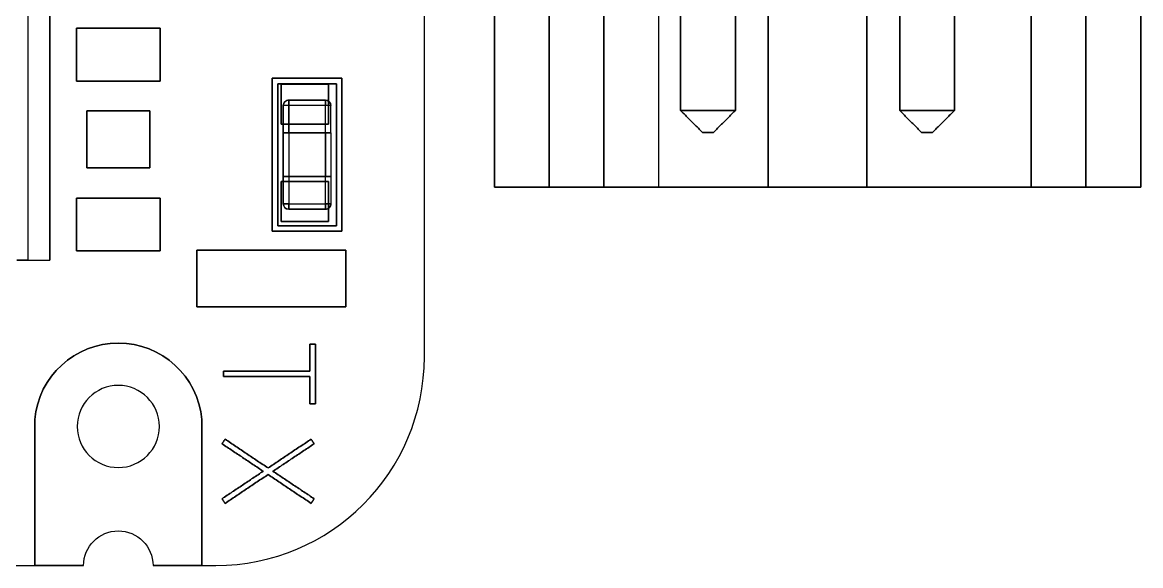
# Model space of a CAD drawing. Header units: millimetres. Extents: x -272 to 522, y -39 to 39.
# Drawn here: x 50.2 to 60.41, y 13.93 to 18.89 of the extents above; entities that cross this region are included whole.
import ezdxf

# ---------------------------------------------------------------- set-up
doc = ezdxf.new("R2010")
doc.units = ezdxf.units.MM
for name, color, linetype, true_color in [('_BLOCK$JST_PH_S2B-PH-K_1x02_P2.00mm_Horizontal', 7, 'Continuous', 0x000000), ('_BLOCK$XIAO-nRF52840', 7, 'Continuous', 0x000000), ('PCB_item$connector', 7, 'Continuous', 0x000000), ('PCB_item$miconboard', 7, 'Continuous', 0x000000)]:
    doc.layers.add(name, color=color, linetype=linetype, true_color=true_color)
doc.layers.get('PCB_item$connector').off()
doc.layers.get('PCB_item$miconboard').off()

# ---------------------------------------------------------------- blocks, each defined once
blk = doc.blocks.new('JST_S2B_PH_K')
at = {"layer": '_BLOCK$JST_PH_S2B-PH-K_1x02_P2.00mm_Horizontal', "extrusion": (-1, 0, 0)}
for centre, radius, end in [((0.3, 2.8, 0.25), 0.55, 180), ((0.3, 2.8, -0.25), 0.55, 180), ((0.3, 2.8, -1.75), 0.55, 180), ((0.3, 2.8, -2.25), 0.55, 180), ((4.65, 2.9, -3.45), 0.4, 270), ((4.65, 2.9, -3.95), 0.4, 270)]:
    blk.add_arc(centre, radius, 90, end, dxfattribs=at)
at = {"layer": '_BLOCK$JST_PH_S2B-PH-K_1x02_P2.00mm_Horizontal', "extrusion": (1, 0, 0)}
for centre, radius, start in [((-0.3, 2.8, -0.25), 0.05, 360), ((-0.3, 2.8, 0.25), 0.05, 360), ((-0.3, 2.8, 1.75), 0.05, 360), ((-0.3, 2.8, 2.25), 0.05, 360), ((-4.65, 2.9, -1.95), 0.4, 270), ((-4.65, 2.9, -1.45), 0.4, 270)]:
    blk.add_arc(centre, radius, start, 90, dxfattribs=at)
at = {"layer": '_BLOCK$JST_PH_S2B-PH-K_1x02_P2.00mm_Horizontal'}
for points in [[(-1.95, 1.35, 3.2), (-1.95, 1.35)], [(-1.95, 1.35), (-1.95, -6.25)], [(-0.95, 1.35), (-1.95, 1.35)], [(-1.95, -0.25, 4.1), (-1.95, 1.35, 3.2)], [(-1.95, 1.35, 3.2), (-0.95, 1.35, 3.2)], [(-0.95, -6.25), (-0.95, 1.35)], [(-0.95, 1.35, 3.2), (-0.95, 1.35)], [(-0.95, -0.25, 4.1), (-0.95, 1.35, 3.2)], [(3.95, 1.35), (2.95, 1.35)], [(2.95, 1.35), (2.95, -6.25)], [(3.95, 1.35, 3.2), (2.95, 1.35, 3.2)], [(2.95, 1.35, 3.2), (2.95, 1.35)], [(2.95, -0.25, 4.1), (2.95, 1.35, 3.2)], [(3.95, -6.25), (3.95, 1.35)], [(3.95, 1.35), (3.95, 1.35, 3.2)], [(3.95, 1.35, 3.2), (3.95, -0.25, 4.1)], [(-0.25, 0.25, 2.8), (-0.25, 0.25, -0.9)], [(0.25, 0.25, -0.9), (-0.25, 0.25, -0.9)], [(-0.25, 0.25, -0.9), (-0.25, -0.05, -1.5)], [(0.25, 0.25, 2.8), (-0.25, 0.25, 2.8)], [(-0.25, 0.218, -3.2), (-0.248, 0.219, -3.202)], [(-0.25, 0.218, -3.2), (-0.25, -0.282, -3.2)], [(-0.25, -0.05, -1.5), (-0.25, 0.218, -3.2)], [(-0.248, 0.219, -3.202), (0.248, 0.219, -3.202)], [(-0.05, 0.05, -3.4), (-0.248, 0.219, -3.202)], [(0.05, 0.05, -3.4), (0.248, 0.219, -3.202)], [(0.248, 0.219, -3.202), (0.25, 0.218, -3.2)], [(0.25, 0.25, 2.8), (0.25, 0.25, -0.9)], [(0.25, 0.25, -0.9), (0.25, -0.05, -1.5)], [(0.25, 0.218, -3.2), (0.25, -0.282, -3.2)], [(0.25, -0.05, -1.5), (0.25, 0.218, -3.2)], [(1.75, 0.25, 2.8), (1.75, 0.25, -0.9)], [(2.25, 0.25, -0.9), (1.75, 0.25, -0.9)], [(1.75, 0.25, -0.9), (1.75, -0.05, -1.5)], [(2.25, 0.25, 2.8), (1.75, 0.25, 2.8)], [(1.75, 0.218, -3.2), (1.752, 0.219, -3.202)], [(1.75, 0.218, -3.2), (1.75, -0.282, -3.2)], [(1.75, -0.05, -1.5), (1.75, 0.218, -3.2)], [(1.752, 0.219, -3.202), (2.248, 0.219, -3.202)], [(1.95, 0.05, -3.4), (1.752, 0.219, -3.202)], [(2.05, 0.05, -3.4), (2.248, 0.219, -3.202)], [(2.248, 0.219, -3.202), (2.25, 0.218, -3.2)], [(2.25, 0.25, 2.8), (2.25, 0.25, -0.9)], [(2.25, 0.25, -0.9), (2.25, -0.05, -1.5)], [(2.25, 0.218, -3.2), (2.25, -0.282, -3.2)], [(2.25, -0.05, -1.5), (2.25, 0.218, -3.2)], [(-0.05, -0.05, -3.4), (-0.05, 0.05, -3.4)], [(0.05, 0.05, -3.4), (-0.05, 0.05, -3.4)], [(0.05, -0.05, -3.4), (0.05, 0.05, -3.4)], [(1.95, -0.05, -3.4), (1.95, 0.05, -3.4)], [(2.05, 0.05, -3.4), (1.95, 0.05, -3.4)], [(2.05, -0.05, -3.4), (2.05, 0.05, -3.4)], [(0.25, -0.05, -1.5), (-0.25, -0.05, -1.5)], [(-0.248, -0.281, -3.202), (-0.05, -0.05, -3.4)], [(-0.05, -0.05, -3.4), (0.05, -0.05, -3.4)], [(0.248, -0.281, -3.202), (0.05, -0.05, -3.4)], [(2.25, -0.05, -1.5), (1.75, -0.05, -1.5)], [(1.752, -0.281, -3.202), (1.95, -0.05, -3.4)], [(1.95, -0.05, -3.4), (2.05, -0.05, -3.4)], [(2.248, -0.281, -3.202), (2.05, -0.05, -3.4)], [(-1.95, -0.25, 4.8), (-1.95, -0.25, 4.1)], [(-1.95, -6.25, 4.8), (-1.95, -0.25, 4.8)], [(-1.4, -0.25, 4.8), (-1.95, -0.25, 4.8)], [(-1.95, -0.25, 4.1), (-0.95, -0.25, 4.1)], [(-0.75, -0.25, 4.2), (-1.4, -0.25, 4.2)], [(-1.4, -0.25, 4.2), (-1.4, -0.25, 4.8)], [(-1.4, -0.25, 4.8), (-1.4, -4.45, 4.8)], [(-1.4, -2.05, 4.2), (-1.4, -0.25, 4.2)], [(-0.75, -0.25, 0.3), (-0.95, -0.25, 0.3)], [(-0.95, -0.25, 0.3), (-0.95, -6.25, 0.3)], [(-0.95, -0.25, 0.3), (-0.95, -0.25, 4.1)], [(-0.75, -0.45, 0.3), (-0.75, -0.25, 0.3)], [(-0.75, -0.25, 0.3), (-0.75, -0.25, 4.2)], [(-0.75, -0.25, 4.2), (-0.75, -0.4, 4.2)], [(-0.25, -0.25, -0.9), (-0.25, -0.25, 2.8)], [(0.25, -0.25, 2.8), (-0.25, -0.25, 2.8)], [(0.25, -0.25, -0.9), (-0.25, -0.25, -0.9)], [(-0.25, -0.55, -1.5), (-0.25, -0.25, -0.9)], [(-0.248, -0.281, -3.202), (-0.25, -0.282, -3.2)], [(-0.25, -0.282, -3.2), (-0.25, -0.55, -1.5)], [(-0.25, -0.35, 3.35), (-0.25, -0.3, 3.35)], [(-0.25, -0.3, 3.35), (0.25, -0.3, 3.35)], [(-0.25, -0.3, 2.85), (-0.25, -0.35, 2.85)], [(-0.25, -0.3, 2.85), (0.25, -0.3, 2.85)], [(0.248, -0.281, -3.202), (-0.248, -0.281, -3.202)], [(0.25, -0.282, -3.2), (0.248, -0.281, -3.202)], [(0.25, -0.25, -0.9), (0.25, -0.25, 2.8)], [(0.25, -0.55, -1.5), (0.25, -0.25, -0.9)], [(0.25, -0.282, -3.2), (0.25, -0.55, -1.5)], [(0.25, -0.35, 3.35), (0.25, -0.3, 3.35)], [(0.25, -0.3, 2.85), (0.25, -0.35, 2.85)], [(0.75, -0.45, 4.8), (0.75, -0.25, 4.8)], [(0.75, -0.25, 4.8), (1.25, -0.25, 4.8)], [(1.25, -0.25, 0.3), (0.75, -0.25, 0.3)], [(0.75, -0.25, 0.3), (0.75, -0.45, 0.3)], [(0.75, -0.25, 4.8), (0.75, -0.25, 0.3)], [(1.25, -0.25, 4.8), (1.25, -0.45, 4.8)], [(1.25, -0.45, 0.3), (1.25, -0.25, 0.3)], [(1.25, -0.25, 0.3), (1.25, -0.25, 4.8)], [(1.75, -0.25, -0.9), (1.75, -0.25, 2.8)], [(2.25, -0.25, 2.8), (1.75, -0.25, 2.8)], [(2.25, -0.25, -0.9), (1.75, -0.25, -0.9)], [(1.75, -0.55, -1.5), (1.75, -0.25, -0.9)], [(1.752, -0.281, -3.202), (1.75, -0.282, -3.2)], [(1.75, -0.282, -3.2), (1.75, -0.55, -1.5)], [(1.75, -0.35, 3.35), (1.75, -0.3, 3.35)], [(1.75, -0.3, 3.35), (2.25, -0.3, 3.35)], [(1.75, -0.3, 2.85), (1.75, -0.35, 2.85)], [(1.75, -0.3, 2.85), (2.25, -0.3, 2.85)], [(2.248, -0.281, -3.202), (1.752, -0.281, -3.202)], [(2.25, -0.282, -3.2), (2.248, -0.281, -3.202)], [(2.25, -0.25, -0.9), (2.25, -0.25, 2.8)], [(2.25, -0.55, -1.5), (2.25, -0.25, -0.9)], [(2.25, -0.282, -3.2), (2.25, -0.55, -1.5)], [(2.25, -0.35, 3.35), (2.25, -0.3, 3.35)], [(2.25, -0.3, 2.85), (2.25, -0.35, 2.85)], [(2.75, -0.25, 4.2), (2.75, -0.25, 0.3)], [(2.75, -0.25, 0.3), (2.95, -0.25, 0.3)], [(3.4, -0.25, 4.2), (2.75, -0.25, 4.2)], [(2.75, -0.25, 0.3), (2.75, -0.45, 0.3)], [(2.75, -0.25, 4.2), (2.75, -0.4, 4.2)], [(3.95, -0.25, 4.1), (2.95, -0.25, 4.1)], [(2.95, -0.25, 0.3), (2.95, -0.25, 4.1)], [(2.95, -6.25, 0.3), (2.95, -0.25, 0.3)], [(3.95, -0.25, 4.8), (3.4, -0.25, 4.8)], [(3.4, -0.25, 4.8), (3.4, -0.25, 4.2)], [(3.4, -4.45, 4.8), (3.4, -0.25, 4.8)], [(3.4, -2.05, 4.2), (3.4, -0.25, 4.2)], [(3.95, -0.25, 4.1), (3.95, -0.25, 4.8)], [(3.95, -0.25, 4.8), (3.95, -6.25, 4.8)], [(-0.75, -0.4, 4.2), (-0.75, -0.35, 3.6)], [(-0.75, -0.35, 3.6), (0.75, -0.35, 3.6)], [(-0.75, -0.35, 3.6), (-0.75, -0.35, 2.6)], [(0.75, -0.35, 2.6), (-0.75, -0.35, 2.6)], [(-0.75, -0.35, 2.6), (-0.75, -0.45, 0.3)], [(-0.4, -0.4, 4.2), (-0.75, -0.4, 4.2)], [(-0.4, -0.45, 4.8), (-0.4, -0.4, 4.2)], [(-0.4, -0.4, 4.2), (-0.4, -2.05, 4.2)], [(0.25, -0.35, 2.85), (-0.25, -0.35, 2.85)], [(-0.25, -0.35, 2.85), (-0.25, -0.35, 3.35)], [(-0.25, -0.35, 3.35), (0.25, -0.35, 3.35)], [(0.25, -0.35, 3.35), (0.25, -0.35, 2.85)], [(0.75, -0.35, 3.6), (0.75, -0.35, 2.6)], [(0.75, -0.45, 4.8), (0.75, -0.35, 3.6)], [(0.75, -0.35, 2.6), (0.75, -0.45, 0.3)], [(1.25, -0.45, 4.8), (1.25, -0.35, 3.6)], [(1.25, -0.35, 3.6), (2.75, -0.35, 3.6)], [(1.25, -0.35, 3.6), (1.25, -0.35, 2.6)], [(2.75, -0.35, 2.6), (1.25, -0.35, 2.6)], [(1.25, -0.35, 2.6), (1.25, -0.45, 0.3)], [(2.25, -0.35, 2.85), (1.75, -0.35, 2.85)], [(1.75, -0.35, 2.85), (1.75, -0.35, 3.35)], [(1.75, -0.35, 3.35), (2.25, -0.35, 3.35)], [(2.25, -0.35, 3.35), (2.25, -0.35, 2.85)], [(2.75, -0.4, 4.2), (2.4, -0.4, 4.2)], [(2.4, -0.4, 4.2), (2.4, -2.05, 4.2)], [(2.4, -0.45, 4.8), (2.4, -0.4, 4.2)], [(2.75, -0.35, 3.6), (2.75, -0.35, 2.6)], [(2.75, -0.4, 4.2), (2.75, -0.35, 3.6)], [(2.75, -0.35, 2.6), (2.75, -0.45, 0.3)], [(0.75, -0.45, 0.3), (-0.75, -0.45, 0.3)], [(-0.4, -4.45, 4.8), (-0.4, -0.45, 4.8)], [(-0.4, -0.45, 4.8), (0.75, -0.45, 4.8)], [(1.25, -0.45, 4.8), (2.4, -0.45, 4.8)], [(2.75, -0.45, 0.3), (1.25, -0.45, 0.3)], [(2.4, -0.45, 4.8), (2.4, -4.45, 4.8)], [(0.25, -0.55, -1.5), (-0.25, -0.55, -1.5)], [(2.25, -0.55, -1.5), (1.75, -0.55, -1.5)], [(-1.45, -6.25, 0.8), (-1.45, -2.05, 0.8)], [(-1.45, -2.05, 0.8), (0.8, -2.05, 0.8)], [(-1.45, -6.25, 4.2), (-1.45, -2.05, 4.2)], [(-1.45, -2.05, 4.2), (-1.45, -2.05, 0.8)], [(-1.4, -2.05, 4.2), (-1.45, -2.05, 4.2)], [(-1.4, -4.45, 4.2), (-1.4, -2.05, 4.2)], [(-0.4, -2.05, 4.2), (-1.4, -2.05, 4.2)], [(2.4, -2.05, 4.2), (-0.4, -2.05, 4.2)], [(-0.4, -2.05, 4.2), (-0.4, -4.45, 4.2)], [(0.25, -2.05, 2.85), (-0.25, -2.05, 2.85)], [(-0.25, -2.05, 2.85), (-0.25, -2.05, 3.35)], [(-0.25, -2.05, 3.35), (0.25, -2.05, 3.35)], [(-0.25, -5.55, 3.35), (-0.25, -2.05, 3.35)], [(-0.25, -2.05, 2.85), (-0.25, -5.55, 2.85)], [(0.25, -2.05, 3.35), (0.25, -2.05, 2.85)], [(0.25, -5.55, 3.35), (0.25, -2.05, 3.35)], [(0.25, -2.05, 2.85), (0.25, -5.55, 2.85)], [(0.8, -2.05, 0.8), (0.8, -3.95, 0.8)], [(0.8, -2.05, 0.8), (0.8, -2.05, 1.1)], [(0.8, -2.05, 1.1), (1.2, -2.05, 1.1)], [(0.8, -2.05, 1.1), (0.8, -3.95, 1.1)], [(1.2, -3.95, 0.8), (1.2, -2.05, 0.8)], [(1.2, -2.05, 0.8), (3.45, -2.05, 0.8)], [(1.2, -2.05, 1.1), (1.2, -2.05, 0.8)], [(1.2, -3.95, 1.1), (1.2, -2.05, 1.1)], [(2.25, -2.05, 2.85), (1.75, -2.05, 2.85)], [(1.75, -2.05, 2.85), (1.75, -2.05, 3.35)], [(1.75, -2.05, 3.35), (2.25, -2.05, 3.35)], [(1.75, -5.55, 3.35), (1.75, -2.05, 3.35)], [(1.75, -2.05, 2.85), (1.75, -5.55, 2.85)], [(2.25, -2.05, 3.35), (2.25, -2.05, 2.85)], [(2.25, -5.55, 3.35), (2.25, -2.05, 3.35)], [(2.25, -2.05, 2.85), (2.25, -5.55, 2.85)], [(2.4, -4.45, 4.2), (2.4, -2.05, 4.2)], [(3.4, -2.05, 4.2), (2.4, -2.05, 4.2)], [(3.45, -2.05, 4.2), (3.4, -2.05, 4.2)], [(3.4, -2.05, 4.2), (3.4, -4.45, 4.2)], [(3.45, -6.25, 0.8), (3.45, -2.05, 0.8)], [(3.45, -2.05, 0.8), (3.45, -2.05, 4.2)], [(3.45, -2.05, 4.2), (3.45, -6.25, 4.2)], [(1.45, -2.35, 4.8), (0.55, -2.35, 4.8)], [(0.55, -2.35, 4.8), (0.55, -6.25, 4.8)], [(0.55, -6.25, 4.2), (0.55, -2.35, 4.2)], [(0.55, -2.35, 4.2), (1.45, -2.35, 4.2)], [(0.55, -2.35, 4.8), (0.55, -2.35, 4.2)], [(1.45, -6.25, 4.8), (1.45, -2.35, 4.8)], [(1.45, -2.35, 4.2), (1.45, -6.25, 4.2)], [(1.45, -2.35, 4.8), (1.45, -2.35, 4.2)], [(0.8, -3.95, 0.8), (1.2, -3.95, 0.8)], [(1.2, -3.95, 1.1), (0.8, -3.95, 1.1)], [(0.8, -3.95, 1.1), (0.8, -3.95, 0.8)], [(1.2, -3.95, 0.8), (1.2, -3.95, 1.1)], [(-0.4, -4.45, 4.2), (-1.4, -4.45, 4.2)], [(-1.4, -4.45, 4.2), (-1.4, -4.45, 4.8)], [(-1.4, -4.45, 4.8), (-0.95, -4.45, 4.8)], [(-0.95, -4.45, 4.8), (-0.95, -4.45, 4.85)], [(-0.95, -4.45, 4.85), (-0.45, -4.45, 4.85)], [(-0.95, -4.45, 4.8), (-0.95, -6.25, 4.8)], [(-0.95, -4.45, 4.85), (-0.95, -6.25, 4.85)], [(-0.45, -6.25, 4.8), (-0.45, -4.45, 4.8)], [(-0.45, -4.45, 4.8), (-0.4, -4.45, 4.8)], [(-0.45, -4.45, 4.85), (-0.45, -4.45, 4.8)], [(-0.45, -6.25, 4.85), (-0.45, -4.45, 4.85)], [(-0.4, -4.45, 4.2), (-0.4, -4.45, 4.8)], [(2.4, -4.45, 4.8), (3.4, -4.45, 4.8)], [(3.4, -4.45, 4.2), (2.4, -4.45, 4.2)], [(2.4, -4.45, 4.8), (2.4, -4.45, 4.2)], [(3.4, -4.45, 4.8), (3.4, -4.45, 4.2)], [(-1.45, -4.65, 2.5), (-1.95, -4.65, 2.5)], [(-1.95, -4.65, 2.5), (-1.95, -6.25, 2.5)], [(-1.95, -4.65, 3.3), (-1.95, -6.25, 3.3)], [(-1.95, -4.65, 3.3), (-1.45, -4.65, 3.3)], [(-1.45, -6.25, 2.5), (-1.45, -4.65, 2.5)], [(-1.45, -4.65, 3.3), (-1.45, -6.25, 3.3)], [(3.95, -4.65, 2.5), (3.45, -4.65, 2.5)], [(3.45, -4.65, 2.5), (3.45, -6.25, 2.5)], [(3.45, -6.25, 3.3), (3.45, -4.65, 3.3)], [(3.45, -4.65, 3.3), (3.95, -4.65, 3.3)], [(3.95, -6.25, 2.5), (3.95, -4.65, 2.5)], [(3.95, -6.25, 3.3), (3.95, -4.65, 3.3)], [(0.25, -5.55, 3.35), (-0.25, -5.55, 3.35)], [(-0.25, -5.55, 2.85), (-0.25, -5.55, 3.35)], [(-0.25, -5.55, 2.85), (0.25, -5.55, 2.85)], [(-0.25, -5.55, 3.35), (-0.05, -5.75, 3.15)], [(-0.05, -5.75, 3.05), (-0.25, -5.55, 2.85)], [(0.05, -5.75, 3.05), (0.25, -5.55, 2.85)], [(0.25, -5.55, 3.35), (0.05, -5.75, 3.15)], [(0.25, -5.55, 2.85), (0.25, -5.55, 3.35)], [(2.25, -5.55, 3.35), (1.75, -5.55, 3.35)], [(1.75, -5.55, 2.85), (1.75, -5.55, 3.35)], [(1.75, -5.55, 2.85), (2.25, -5.55, 2.85)], [(1.75, -5.55, 3.35), (1.95, -5.75, 3.15)], [(1.95, -5.75, 3.05), (1.75, -5.55, 2.85)], [(2.05, -5.75, 3.05), (2.25, -5.55, 2.85)], [(2.25, -5.55, 3.35), (2.05, -5.75, 3.15)], [(2.25, -5.55, 2.85), (2.25, -5.55, 3.35)], [(-0.05, -5.75, 3.15), (0.05, -5.75, 3.15)], [(-0.05, -5.75, 3.15), (-0.05, -5.75, 3.05)], [(0.05, -5.75, 3.05), (-0.05, -5.75, 3.05)], [(0.05, -5.75, 3.15), (0.05, -5.75, 3.05)], [(1.95, -5.75, 3.15), (2.05, -5.75, 3.15)], [(1.95, -5.75, 3.15), (1.95, -5.75, 3.05)], [(2.05, -5.75, 3.05), (1.95, -5.75, 3.05)], [(2.05, -5.75, 3.15), (2.05, -5.75, 3.05)], [(-1.45, -6.25, 2.5), (-1.95, -6.25, 2.5)], [(-1.95, -6.25, 2.5), (-1.95, -6.25)], [(-1.95, -6.25), (-0.95, -6.25)], [(-1.95, -6.25, 3.3), (-1.95, -6.25, 4.8)], [(-0.95, -6.25, 4.8), (-1.95, -6.25, 4.8)], [(-1.95, -6.25, 3.3), (-1.45, -6.25, 3.3)], [(3.45, -6.25, 0.8), (-1.45, -6.25, 0.8)], [(-1.45, -6.25, 0.8), (-1.45, -6.25, 2.5)], [(-1.45, -6.25, 3.3), (-1.45, -6.25, 4.2)], [(-1.45, -6.25, 4.2), (0.55, -6.25, 4.2)], [(-0.95, -6.25, 0.3), (2.95, -6.25, 0.3)], [(-0.95, -6.25), (-0.95, -6.25, 0.3)], [(-0.45, -6.25, 4.85), (-0.95, -6.25, 4.85)], [(-0.95, -6.25, 4.85), (-0.95, -6.25, 4.8)], [(0.55, -6.25, 4.8), (-0.45, -6.25, 4.8)], [(-0.45, -6.25, 4.8), (-0.45, -6.25, 4.85)], [(0.55, -6.25, 4.2), (0.55, -6.25, 4.8)], [(3.95, -6.25, 4.8), (1.45, -6.25, 4.8)], [(1.45, -6.25, 4.8), (1.45, -6.25, 4.2)], [(1.45, -6.25, 4.2), (3.45, -6.25, 4.2)], [(2.95, -6.25, 0.3), (2.95, -6.25)], [(2.95, -6.25), (3.95, -6.25)], [(3.45, -6.25, 2.5), (3.95, -6.25, 2.5)], [(3.45, -6.25, 2.5), (3.45, -6.25, 0.8)], [(3.45, -6.25, 4.2), (3.45, -6.25, 3.3)], [(3.45, -6.25, 3.3), (3.95, -6.25, 3.3)], [(3.95, -6.25, 2.5), (3.95, -6.25)], [(3.95, -6.25, 4.8), (3.95, -6.25, 3.3)]]:
    blk.add_open_spline(points, degree=1, dxfattribs=at)
blk = doc.blocks.new('XIAO-nRF52840 v15')
at = {"layer": '_BLOCK$XIAO-nRF52840'}
blk.add_line((-5.504, -0.24, -13.731), (-5.504, 0.99, -13.731), dxfattribs=at)
at = {"layer": '_BLOCK$XIAO-nRF52840', "extrusion": (0, -1, 0)}
for centre in [(-5.879, -13.731, -0.99), (-5.879, -13.731, 0.24)]:
    blk.add_circle(centre, 0.375, dxfattribs=at)
at = {"layer": '_BLOCK$XIAO-nRF52840', "color": 253, "true_color": 0xa0a0a0}
blk.add_arc((-5.053, 2.8, -12.211), 0.2, 90, 180, dxfattribs=at)
at = {"layer": '_BLOCK$XIAO-nRF52840'}
for centre, start, end in [((-7.77, 1.35, -11.448), 90, 180), ((-7.77, 1.35, -11.051), 90, 180), ((-7.77, 1.35, -11.051), 90, 180), ((-7.77, 1.35, -11.698), 90, 180), ((-7.435, 1.35, -11.448), 0, 90), ((-7.435, 1.35, -11.051), 360, 90), ((-7.435, 1.35, -11.051), 360, 90), ((-7.435, 1.35, -11.698), 0, 90), ((-7.77, 1.05, -11.448), 180, 270), ((-7.77, 1.05, -11.051), 180, 270), ((-7.77, 1.05, -11.051), 180, 270), ((-7.77, 1.05, -10.801), 180, 270), ((-7.77, 1.05, -11.698), 180, 270), ((-7.435, 1.05, -11.448), 270, 0), ((-7.435, 1.05, -11.051), 270, 0), ((-7.435, 1.05, -11.051), 270, 0), ((-7.435, 1.05, -10.801), 270, 0), ((-7.435, 1.05, -11.698), 270, 0)]:
    blk.add_arc(centre, 0.05, start, end, dxfattribs=at)
at = {"layer": '_BLOCK$XIAO-nRF52840', "extrusion": (0, 0, -1)}
for centre, start, end in [((7.77, 1.35, 10.801), 0, 90), ((7.77, 1.35, 11.448), 0, 90), ((7.435, 1.35, 10.801), 90, 180), ((7.435, 1.35, 11.448), 90, 180), ((7.77, 1.05, 11.448), 270, 0), ((7.435, 1.05, 11.448), 180, 270)]:
    blk.add_arc(centre, 0.05, start, end, dxfattribs=at)
at = {"layer": '_BLOCK$XIAO-nRF52840', "extrusion": (0, 1, 0)}
for centre, radius, start, end in [((7.77, -10.801, 1.35), 0.05, 0, 90), ((7.435, -10.801, 1.35), 0.05, 90, 180), ((7.77, -11.698, 1.05), 0.05, 270, 0), ((7.435, -11.698, 1.05), 0.05, 180, 270), ((6.768, -13.096, 1), 1.905, 270.0013, 359.9987), ((5.879, -13.734, 0.99), 0.765, 4.9791, 175.0209), ((6.768, -13.096, -0.25), 1.905, 270.0013, 359.9987), ((5.879, -13.734, -0.24), 0.765, 4.9791, 175.0209)]:
    blk.add_arc(centre, radius, start, end, dxfattribs=at)
at = {"layer": '_BLOCK$XIAO-nRF52840', "extrusion": (0, -1, 0)}
for centre, radius, start, end in [((-7.77, -11.698, -1.35), 0.05, 180, 270), ((-7.435, -11.698, -1.35), 0.05, 270, 0), ((-7.77, -10.801, -1.05), 0.05, 90, 180), ((-7.435, -10.801, -1.05), 0.05, 0, 90), ((-5.879, -13.734, -1), 0.765, 4.9791, 175.0209), ((-5.879, -15.001, -0.99), 0.317, 0, 180), ((-5.879, -13.734, 0.25), 0.765, 4.9791, 175.0209), ((-5.879, -15.001, 0.24), 0.317, 0, 180)]:
    blk.add_arc(centre, radius, start, end, dxfattribs=at)
at = {"layer": '_BLOCK$XIAO-nRF52840', "extrusion": (-1, 0, 0)}
for centre, start, end in [((-1.35, -10.801, 7.77), 90, 180), ((-1.35, -11.698, 7.435), 180, 270), ((-1.05, -10.801, 7.77), 0, 90), ((-1.05, -11.698, 7.435), 270, 0)]:
    blk.add_arc(centre, 0.05, start, end, dxfattribs=at)
at = {"layer": '_BLOCK$XIAO-nRF52840', "extrusion": (1, 0, 0)}
for centre, start, end in [((1.35, -11.698, -7.77), 270, 0), ((1.35, -10.801, -7.435), 360, 90), ((1.05, -11.698, -7.77), 180, 270), ((1.05, -10.801, -7.435), 90, 180)]:
    blk.add_arc(centre, 0.05, start, end, dxfattribs=at)
at = {"layer": '_BLOCK$XIAO-nRF52840', "color": 253, "true_color": 0xa0a0a0}
for points in [[(-5.053, 3, -0.011), (-5.053, 3, -12.211)], [(-4.953, 3, -12.211), (-5.053, 3, -12.211)], [(-5.253, 2.8, -0.011), (-5.253, 2.8, -12.211)], [(-5.253, 2.8, -12.211), (-5.253, 1, -12.211)], [(-5.053, 2.8, -12.211), (-4.953, 2.8, -12.211)], [(-5.053, 1, -12.211), (-5.053, 2.8, -12.211)], [(-5.053, 2.8, -0.011), (-5.053, 2.8, -12.211)], [(-5.253, 1, -12.211), (-5.253, 1, -0.011)], [(-5.053, 1, -12.211), (-5.253, 1, -12.211)], [(-5.053, 1, -0.011), (-5.053, 1, -12.211)]]:
    blk.add_open_spline(points, degree=1, dxfattribs=at)
at = {"layer": '_BLOCK$XIAO-nRF52840'}
for points in [[(-7.82, 1.35, -11.051), (-7.82, 1.05, -11.051)], [(-7.82, 1.35, -11.448), (-7.82, 1.05, -11.448)], [(-7.82, 1.35, -11.051), (-7.82, 1.35, -11.448)], [(-7.82, 1.35, -11.051), (-7.82, 1.05, -11.051)], [(-7.82, 1.35, -11.051), (-7.82, 1.35, -10.801)], [(-7.82, 1.05, -10.801), (-7.82, 1.35, -10.801)], [(-7.82, 1.05, -11.448), (-7.82, 1.35, -11.448)], [(-7.82, 1.35, -11.448), (-7.82, 1.35, -11.698)], [(-7.82, 1.35, -11.698), (-7.82, 1.05, -11.698)], [(-7.435, 1.4, -11.051), (-7.77, 1.4, -11.051)], [(-7.77, 1.4, -11.051), (-7.77, 1.4, -11.448)], [(-7.435, 1.4, -11.448), (-7.77, 1.4, -11.448)], [(-7.435, 1.4, -11.051), (-7.77, 1.4, -11.051)], [(-7.77, 1.4, -11.051), (-7.77, 1.4, -10.801)], [(-7.77, 1.4, -10.801), (-7.435, 1.4, -10.801)], [(-7.77, 1.4, -11.448), (-7.435, 1.4, -11.448)], [(-7.435, 1.4, -11.698), (-7.77, 1.4, -11.698)], [(-7.77, 1.4, -11.698), (-7.77, 1.4, -11.448)], [(-7.77, 1.05, -10.751), (-7.77, 1.35, -10.751)], [(-7.77, 1.35, -10.751), (-7.435, 1.35, -10.751)], [(-7.77, 1.05, -11.748), (-7.77, 1.35, -11.748)], [(-7.77, 1.35, -11.748), (-7.435, 1.35, -11.748)], [(-7.435, 1.4, -11.051), (-7.435, 1.4, -11.448)], [(-7.435, 1.4, -11.051), (-7.435, 1.4, -10.801)], [(-7.435, 1.4, -11.448), (-7.435, 1.4, -11.698)], [(-7.435, 1.35, -10.751), (-7.435, 1.05, -10.751)], [(-7.435, 1.35, -11.748), (-7.435, 1.05, -11.748)], [(-7.385, 1.05, -11.051), (-7.385, 1.35, -11.051)], [(-7.385, 1.05, -11.448), (-7.385, 1.35, -11.448)], [(-7.385, 1.35, -11.448), (-7.385, 1.35, -11.051)], [(-7.385, 1.05, -11.051), (-7.385, 1.35, -11.051)], [(-7.385, 1.35, -10.801), (-7.385, 1.35, -11.051)], [(-7.385, 1.05, -10.801), (-7.385, 1.35, -10.801)], [(-7.385, 1.35, -11.448), (-7.385, 1.05, -11.448)], [(-7.385, 1.05, -11.698), (-7.385, 1.35, -11.698)], [(-7.385, 1.35, -11.698), (-7.385, 1.35, -11.448)], [(-7.82, 1.05, -11.051), (-7.82, 1.05, -11.448)], [(-7.82, 1.05, -11.051), (-7.82, 1.05, -10.801)], [(-7.82, 1.05, -11.448), (-7.82, 1.05, -11.698)], [(-7.435, 1.05, -10.751), (-7.77, 1.05, -10.751)], [(-7.435, 1.05, -11.748), (-7.77, 1.05, -11.748)], [(-7.385, 1.05, -11.051), (-7.385, 1.05, -11.448)], [(-7.385, 1.05, -11.051), (-7.385, 1.05, -10.801)], [(-7.385, 1.05, -11.448), (-7.385, 1.05, -11.698)], [(-8.673, 1, -13.096), (-8.673, 1, 0.874)], [(-8.673, -0.25, -13.096), (-8.673, 1, -13.096)], [(-6.596, 0.99, -12.12), (-7.957, 0.99, -12.12)], [(-7.957, 0.99, -12.12), (-7.957, 0.98, -12.12)], [(-7.957, 0.99, -12.638), (-6.596, 0.99, -12.638)], [(-7.957, 0.98, -12.638), (-7.957, 0.99, -12.638)], [(-7.957, 0.99, -12.12), (-7.957, 0.99, -12.638)], [(-7.957, 0.98, -12.12), (-6.596, 0.98, -12.12)], [(-6.596, 0.98, -12.638), (-7.957, 0.98, -12.638)], [(-7.957, 0.98, -12.638), (-7.957, 0.98, -12.12)], [(-7.285, 1, -10.551), (-7.92, 1, -10.551)], [(-7.92, 1, -10.551), (-7.92, 0.99, -10.551)], [(-7.92, 1, -10.551), (-7.92, 1, -11.948)], [(-7.92, 1, -11.948), (-7.92, 0.99, -11.948)], [(-7.92, 1, -11.948), (-7.285, 1, -11.948)], [(-7.92, 1, -11.948), (-7.285, 1, -11.948)], [(-7.92, 0.99, -11.948), (-7.92, 1, -11.948)], [(-7.92, 1, -10.551), (-7.92, 1, -11.948)], [(-7.92, 0.99, -10.551), (-7.92, 1, -10.551)], [(-7.285, 1, -10.551), (-7.92, 1, -10.551)], [(-7.92, 0.99, -10.551), (-7.285, 0.99, -10.551)], [(-7.92, 0.99, -11.948), (-7.92, 0.99, -10.551)], [(-7.285, 0.99, -11.948), (-7.92, 0.99, -11.948)], [(-7.285, 0.99, -11.948), (-7.92, 0.99, -11.948)], [(-7.92, 0.99, -11.948), (-7.92, 0.99, -10.551)], [(-7.92, 0.99, -10.551), (-7.285, 0.99, -10.551)], [(-7.87, 0.99, -11.898), (-7.87, 1, -11.898)], [(-7.87, 1, -11.898), (-7.87, 1, -10.601)], [(-7.87, 1, -10.601), (-7.87, 0.99, -10.601)], [(-7.87, 1, -10.601), (-7.335, 1, -10.601)], [(-7.335, 1, -11.898), (-7.87, 1, -11.898)], [(-7.87, 1, -10.601), (-7.335, 1, -10.601)], [(-7.87, 0.99, -10.601), (-7.87, 1, -10.601)], [(-7.87, 1, -11.898), (-7.87, 1, -10.601)], [(-7.87, 0.99, -11.898), (-7.87, 1, -11.898)], [(-7.335, 1, -11.898), (-7.87, 1, -11.898)], [(-7.87, 0.99, -10.601), (-7.87, 0.99, -11.898)], [(-7.335, 0.99, -10.601), (-7.87, 0.99, -10.601)], [(-7.87, 0.99, -11.898), (-7.335, 0.99, -11.898)], [(-7.335, 0.99, -10.601), (-7.87, 0.99, -10.601)], [(-7.87, 0.99, -10.601), (-7.87, 0.99, -11.898)], [(-7.87, 0.99, -11.898), (-7.335, 0.99, -11.898)], [(-7.365, 1, -10.606), (-7.797, 1, -10.606)], [(-7.797, 1, -10.606), (-7.797, 0.99, -10.606)], [(-7.797, 1, -10.606), (-7.797, 1, -10.971)], [(-7.797, 1, -10.971), (-7.797, 0.99, -10.971)], [(-7.797, 1, -10.971), (-7.365, 1, -10.971)], [(-7.797, 0.99, -11.86), (-7.797, 1, -11.86)], [(-7.797, 1, -11.86), (-7.365, 1, -11.86)], [(-7.365, 1, -11.495), (-7.797, 1, -11.495)], [(-7.797, 1, -11.495), (-7.797, 0.99, -11.495)], [(-7.797, 1, -11.495), (-7.797, 1, -11.86)], [(-7.365, 1, -11.495), (-7.797, 1, -11.495)], [(-7.797, 1, -11.495), (-7.797, 0.99, -11.495)], [(-7.797, 1, -11.86), (-7.365, 1, -11.86)], [(-7.797, 0.99, -11.86), (-7.797, 1, -11.86)], [(-7.797, 1, -11.495), (-7.797, 1, -11.86)], [(-7.797, 1, -10.606), (-7.797, 1, -10.971)], [(-7.797, 0.99, -10.606), (-7.797, 1, -10.606)], [(-7.797, 1, -10.971), (-7.797, 0.99, -10.971)], [(-7.365, 1, -10.606), (-7.797, 1, -10.606)], [(-7.797, 1, -10.971), (-7.365, 1, -10.971)], [(-7.797, 0.99, -10.606), (-7.365, 0.99, -10.606)], [(-7.797, 0.99, -10.971), (-7.797, 0.99, -10.606)], [(-7.365, 0.99, -10.971), (-7.797, 0.99, -10.971)], [(-7.365, 0.99, -11.86), (-7.797, 0.99, -11.86)], [(-7.797, 0.99, -11.495), (-7.365, 0.99, -11.495)], [(-7.797, 0.99, -11.86), (-7.797, 0.99, -11.495)], [(-7.797, 0.99, -11.495), (-7.365, 0.99, -11.495)], [(-7.365, 0.99, -11.86), (-7.797, 0.99, -11.86)], [(-7.797, 0.99, -11.86), (-7.797, 0.99, -11.495)], [(-7.797, 0.99, -10.971), (-7.797, 0.99, -10.606)], [(-7.797, 0.99, -10.606), (-7.365, 0.99, -10.606)], [(-7.365, 0.99, -10.971), (-7.797, 0.99, -10.971)], [(-7.77, 1, -11.051), (-7.435, 1, -11.051)], [(-7.435, 1, -11.448), (-7.77, 1, -11.448)], [(-7.77, 1, -11.448), (-7.77, 1, -11.051)], [(-7.77, 1, -11.051), (-7.435, 1, -11.051)], [(-7.77, 1, -10.801), (-7.435, 1, -10.801)], [(-7.77, 1, -11.051), (-7.77, 1, -10.801)], [(-7.435, 1, -11.448), (-7.77, 1, -11.448)], [(-7.77, 1, -11.698), (-7.77, 1, -11.448)], [(-7.435, 1, -11.698), (-7.77, 1, -11.698)], [(-7.628, 1, -12.979), (-7.678, 1, -12.979)], [(-7.678, 1, -12.979), (-7.678, 0.99, -12.979)], [(-7.678, 1, -12.979), (-7.678, 1, -13.523)], [(-7.678, 1, -13.523), (-7.678, 0.99, -13.523)], [(-7.678, 1, -13.523), (-7.628, 1, -13.523)], [(-7.628, 1, -12.979), (-7.678, 1, -12.979)], [(-7.678, 1, -12.979), (-7.678, 1, -13.523)], [(-7.678, 1, -13.523), (-7.628, 1, -13.523)], [(-7.678, 0.99, -13.523), (-7.678, 1, -13.523)], [(-7.678, 0.99, -12.979), (-7.678, 1, -12.979)], [(-7.678, 0.99, -12.979), (-7.628, 0.99, -12.979)], [(-7.678, 0.99, -13.523), (-7.678, 0.99, -12.979)], [(-7.628, 0.99, -13.523), (-7.678, 0.99, -13.523)], [(-7.628, 0.99, -13.523), (-7.678, 0.99, -13.523)], [(-7.678, 0.99, -13.523), (-7.678, 0.99, -12.979)], [(-7.678, 0.99, -12.979), (-7.628, 0.99, -12.979)], [(-7.639, 1, -13.847), (-7.667, 1, -13.889)], [(-7.667, 1, -13.889), (-7.667, 0.99, -13.889)], [(-7.667, 1, -13.889), (-7.291, 1, -14.14)], [(-7.291, 1, -14.14), (-7.667, 1, -14.391)], [(-7.667, 1, -14.391), (-7.667, 0.99, -14.391)], [(-7.667, 1, -14.391), (-7.639, 1, -14.433)], [(-7.667, 1, -14.391), (-7.639, 1, -14.433)], [(-7.667, 0.99, -14.391), (-7.667, 1, -14.391)], [(-7.291, 1, -14.14), (-7.667, 1, -14.391)], [(-7.667, 1, -13.889), (-7.291, 1, -14.14)], [(-7.667, 0.99, -13.889), (-7.667, 1, -13.889)], [(-7.639, 1, -13.847), (-7.667, 1, -13.889)], [(-7.667, 0.99, -13.889), (-7.639, 0.99, -13.847)], [(-7.291, 0.99, -14.14), (-7.667, 0.99, -13.889)], [(-7.667, 0.99, -14.391), (-7.291, 0.99, -14.14)], [(-7.639, 0.99, -14.433), (-7.667, 0.99, -14.391)], [(-7.639, 0.99, -14.433), (-7.667, 0.99, -14.391)], [(-7.667, 0.99, -14.391), (-7.291, 0.99, -14.14)], [(-7.291, 0.99, -14.14), (-7.667, 0.99, -13.889)], [(-7.667, 0.99, -13.889), (-7.639, 0.99, -13.847)], [(-7.639, 0.99, -13.847), (-7.639, 1, -13.847)], [(-7.639, 1, -14.433), (-7.639, 0.99, -14.433)], [(-7.639, 1, -14.433), (-7.246, 1, -14.17)], [(-7.246, 1, -14.11), (-7.639, 1, -13.847)], [(-7.639, 1, -14.433), (-7.246, 1, -14.17)], [(-7.639, 0.99, -14.433), (-7.639, 1, -14.433)], [(-7.639, 0.99, -13.847), (-7.639, 1, -13.847)], [(-7.246, 1, -14.11), (-7.639, 1, -13.847)], [(-7.246, 0.99, -14.17), (-7.639, 0.99, -14.433)], [(-7.639, 0.99, -13.847), (-7.246, 0.99, -14.11)], [(-7.246, 0.99, -14.17), (-7.639, 0.99, -14.433)], [(-7.639, 0.99, -13.847), (-7.246, 0.99, -14.11)], [(-6.84, 1, -13.226), (-7.628, 1, -13.226)], [(-7.628, 1, -13.226), (-7.628, 0.99, -13.226)], [(-7.628, 1, -13.226), (-7.628, 1, -12.979)], [(-7.628, 1, -12.979), (-7.628, 0.99, -12.979)], [(-7.628, 1, -13.523), (-7.628, 0.99, -13.523)], [(-7.628, 1, -13.523), (-7.628, 1, -13.276)], [(-7.628, 1, -13.276), (-7.628, 0.99, -13.276)], [(-7.628, 1, -13.276), (-6.84, 1, -13.276)], [(-7.628, 1, -13.276), (-6.84, 1, -13.276)], [(-6.84, 1, -13.226), (-7.628, 1, -13.226)], [(-7.628, 1, -13.226), (-7.628, 1, -12.979)], [(-7.628, 1, -13.523), (-7.628, 1, -13.276)], [(-7.628, 0.99, -13.276), (-7.628, 1, -13.276)], [(-7.628, 0.99, -13.523), (-7.628, 1, -13.523)], [(-7.628, 0.99, -12.979), (-7.628, 1, -12.979)], [(-7.628, 0.99, -13.226), (-7.628, 1, -13.226)], [(-7.628, 0.99, -13.226), (-6.84, 0.99, -13.226)], [(-7.628, 0.99, -12.979), (-7.628, 0.99, -13.226)], [(-7.628, 0.99, -13.276), (-7.628, 0.99, -13.523)], [(-6.84, 0.99, -13.276), (-7.628, 0.99, -13.276)], [(-6.84, 0.99, -13.276), (-7.628, 0.99, -13.276)], [(-7.628, 0.99, -13.276), (-7.628, 0.99, -13.523)], [(-7.628, 0.99, -12.979), (-7.628, 0.99, -13.226)], [(-7.628, 0.99, -13.226), (-6.84, 0.99, -13.226)], [(-7.435, 1, -11.051), (-7.435, 1, -11.448)], [(-7.435, 1, -10.801), (-7.435, 1, -11.051)], [(-7.435, 1, -11.448), (-7.435, 1, -11.698)], [(-7.365, 0.99, -10.971), (-7.365, 1, -10.971)], [(-7.365, 1, -10.971), (-7.365, 1, -10.606)], [(-7.365, 1, -10.606), (-7.365, 0.99, -10.606)], [(-7.365, 1, -11.86), (-7.365, 0.99, -11.86)], [(-7.365, 1, -11.86), (-7.365, 1, -11.495)], [(-7.365, 1, -11.495), (-7.365, 0.99, -11.495)], [(-7.365, 0.99, -11.495), (-7.365, 1, -11.495)], [(-7.365, 1, -11.86), (-7.365, 1, -11.495)], [(-7.365, 0.99, -11.86), (-7.365, 1, -11.86)], [(-7.365, 0.99, -10.606), (-7.365, 1, -10.606)], [(-7.365, 1, -10.971), (-7.365, 1, -10.606)], [(-7.365, 0.99, -10.971), (-7.365, 1, -10.971)], [(-7.365, 0.99, -10.606), (-7.365, 0.99, -10.971)], [(-7.365, 0.99, -11.495), (-7.365, 0.99, -11.86)], [(-7.365, 0.99, -11.495), (-7.365, 0.99, -11.86)], [(-7.365, 0.99, -10.606), (-7.365, 0.99, -10.971)], [(-7.335, 1, -10.601), (-7.335, 0.99, -10.601)], [(-7.335, 1, -10.601), (-7.335, 1, -11.898)], [(-7.335, 1, -11.898), (-7.335, 0.99, -11.898)], [(-7.335, 1, -10.601), (-7.335, 1, -11.898)], [(-7.335, 0.99, -10.601), (-7.335, 1, -10.601)], [(-7.335, 1, -11.898), (-7.335, 0.99, -11.898)], [(-7.335, 0.99, -11.898), (-7.335, 0.99, -10.601)], [(-7.335, 0.99, -11.898), (-7.335, 0.99, -10.601)], [(-7.291, 1, -14.14), (-7.291, 0.99, -14.14)], [(-7.291, 0.99, -14.14), (-7.291, 1, -14.14)], [(-7.285, 0.99, -10.551), (-7.285, 1, -10.551)], [(-7.285, 1, -11.948), (-7.285, 0.99, -11.948)], [(-7.285, 1, -11.948), (-7.285, 1, -10.551)], [(-7.285, 1, -11.948), (-7.285, 0.99, -11.948)], [(-7.285, 0.99, -10.551), (-7.285, 1, -10.551)], [(-7.285, 1, -11.948), (-7.285, 1, -10.551)], [(-7.285, 0.99, -10.551), (-7.285, 0.99, -11.948)], [(-7.285, 0.99, -10.551), (-7.285, 0.99, -11.948)], [(-7.246, 1, -14.17), (-7.246, 0.99, -14.17)], [(-7.246, 1, -14.17), (-6.854, 1, -14.433)], [(-6.854, 1, -13.847), (-7.246, 1, -14.11)], [(-7.246, 1, -14.11), (-7.246, 0.99, -14.11)], [(-6.854, 1, -13.847), (-7.246, 1, -14.11)], [(-7.246, 1, -14.11), (-7.246, 0.99, -14.11)], [(-7.246, 1, -14.17), (-6.854, 1, -14.433)], [(-7.246, 0.99, -14.17), (-7.246, 1, -14.17)], [(-6.854, 0.99, -14.433), (-7.246, 0.99, -14.17)], [(-7.246, 0.99, -14.11), (-6.854, 0.99, -13.847)], [(-7.246, 0.99, -14.11), (-6.854, 0.99, -13.847)], [(-6.854, 0.99, -14.433), (-7.246, 0.99, -14.17)], [(-6.826, 1, -14.391), (-7.202, 1, -14.14)], [(-7.202, 1, -14.14), (-7.202, 0.99, -14.14)], [(-7.202, 1, -14.14), (-6.826, 1, -13.889)], [(-7.202, 1, -14.14), (-6.826, 1, -13.889)], [(-7.202, 0.99, -14.14), (-7.202, 1, -14.14)], [(-6.826, 1, -14.391), (-7.202, 1, -14.14)], [(-7.202, 0.99, -14.14), (-6.826, 0.99, -14.391)], [(-6.826, 0.99, -13.889), (-7.202, 0.99, -14.14)], [(-6.826, 0.99, -13.889), (-7.202, 0.99, -14.14)], [(-7.202, 0.99, -14.14), (-6.826, 0.99, -14.391)], [(-6.854, 1, -14.433), (-6.854, 0.99, -14.433)], [(-6.854, 1, -14.433), (-6.826, 1, -14.391)], [(-6.826, 1, -13.889), (-6.854, 1, -13.847)], [(-6.854, 1, -13.847), (-6.854, 0.99, -13.847)], [(-6.854, 0.99, -13.847), (-6.854, 1, -13.847)], [(-6.826, 1, -13.889), (-6.854, 1, -13.847)], [(-6.854, 1, -14.433), (-6.826, 1, -14.391)], [(-6.854, 0.99, -14.433), (-6.854, 1, -14.433)], [(-6.826, 0.99, -14.391), (-6.854, 0.99, -14.433)], [(-6.854, 0.99, -13.847), (-6.826, 0.99, -13.889)], [(-6.854, 0.99, -13.847), (-6.826, 0.99, -13.889)], [(-6.826, 0.99, -14.391), (-6.854, 0.99, -14.433)], [(-6.84, 0.99, -13.226), (-6.84, 1, -13.226)], [(-6.84, 1, -13.276), (-6.84, 0.99, -13.276)], [(-6.84, 1, -13.276), (-6.84, 1, -13.226)], [(-6.84, 1, -13.276), (-6.84, 1, -13.226)], [(-6.84, 1, -13.276), (-6.84, 0.99, -13.276)], [(-6.84, 0.99, -13.226), (-6.84, 1, -13.226)], [(-6.84, 0.99, -13.226), (-6.84, 0.99, -13.276)], [(-6.84, 0.99, -13.226), (-6.84, 0.99, -13.276)], [(-6.826, 1, -14.391), (-6.826, 0.99, -14.391)], [(-6.826, 1, -13.889), (-6.826, 0.99, -13.889)], [(-6.826, 0.99, -13.889), (-6.826, 1, -13.889)], [(-6.826, 0.99, -14.391), (-6.826, 1, -14.391)], [(-6.641, 1, -15.001), (-6.768, 1, -15.001)], [(-6.768, -0.25, -15.001), (-6.768, 1, -15.001)], [(-6.641, 1, -13.668), (-6.641, 1, -15.001)], [(-6.641, 1, -15.001), (-6.641, 0.99, -15.001)], [(-6.641, 1, -13.668), (-6.641, 0.99, -13.668)], [(-6.641, 0.99, -15.001), (-6.197, 0.99, -15.001)], [(-6.641, 0.99, -15.001), (-6.641, 0.99, -13.668)], [(-6.596, 0.98, -12.12), (-6.596, 0.99, -12.12)], [(-6.596, 0.99, -12.638), (-6.596, 0.99, -12.12)], [(-6.596, 0.98, -12.638), (-6.596, 0.99, -12.638)], [(-6.596, 0.98, -12.12), (-6.596, 0.98, -12.638)], [(-6.26, 0.99, -11.645), (-6.26, 0.99, -12.127)], [(-6.26, 0.98, -11.645), (-6.26, 0.99, -11.645)], [(-6.26, 0.99, -12.127), (-6.26, 0.98, -12.127)], [(-5.498, 0.99, -11.645), (-6.26, 0.99, -11.645)], [(-6.26, 0.99, -12.127), (-5.498, 0.99, -12.127)], [(-6.26, 0.99, -10.095), (-6.26, 0.99, -10.578)], [(-6.26, 0.98, -10.095), (-6.26, 0.99, -10.095)], [(-6.26, 0.99, -10.578), (-6.26, 0.98, -10.578)], [(-5.498, 0.99, -10.095), (-6.26, 0.99, -10.095)], [(-6.26, 0.99, -10.578), (-5.498, 0.99, -10.578)], [(-6.26, 0.98, -12.127), (-6.26, 0.98, -11.645)], [(-6.26, 0.98, -11.645), (-5.498, 0.98, -11.645)], [(-5.498, 0.98, -12.127), (-6.26, 0.98, -12.127)], [(-6.26, 0.98, -10.578), (-6.26, 0.98, -10.095)], [(-6.26, 0.98, -10.095), (-5.498, 0.98, -10.095)], [(-5.498, 0.98, -10.578), (-6.26, 0.98, -10.578)], [(-6.197, 0.99, -15.001), (-6.197, -0.24, -15.001)], [(-5.592, 0.99, -10.85), (-6.166, 0.99, -10.85)], [(-6.166, 0.99, -10.85), (-6.166, 0.98, -10.85)], [(-6.166, 0.99, -11.368), (-5.592, 0.99, -11.368)], [(-6.166, 0.98, -11.368), (-6.166, 0.99, -11.368)], [(-6.166, 0.99, -10.85), (-6.166, 0.99, -11.368)], [(-6.166, 0.98, -10.85), (-5.592, 0.98, -10.85)], [(-5.592, 0.98, -11.368), (-6.166, 0.98, -11.368)], [(-6.166, 0.98, -11.368), (-6.166, 0.98, -10.85)], [(-5.592, 0.98, -10.85), (-5.592, 0.99, -10.85)], [(-5.592, 0.99, -11.368), (-5.592, 0.99, -10.85)], [(-5.592, 0.98, -11.368), (-5.592, 0.99, -11.368)], [(-5.592, 0.98, -10.85), (-5.592, 0.98, -11.368)], [(-5.562, -0.24, -15.001), (-5.562, 0.99, -15.001)], [(-5.562, 0.99, -15.001), (-5.117, 0.99, -15.001)], [(-5.498, 0.98, -11.645), (-5.498, 0.99, -11.645)], [(-5.498, 0.99, -12.127), (-5.498, 0.99, -11.645)], [(-5.498, 0.98, -12.127), (-5.498, 0.99, -12.127)], [(-5.498, 0.98, -10.095), (-5.498, 0.99, -10.095)], [(-5.498, 0.99, -10.578), (-5.498, 0.99, -10.095)], [(-5.498, 0.98, -10.578), (-5.498, 0.99, -10.578)], [(-5.498, 0.98, -11.645), (-5.498, 0.98, -12.127)], [(-5.498, 0.98, -10.095), (-5.498, 0.98, -10.578)], [(-4.101, 1, -15.001), (-5.117, 1, -15.001)], [(-5.117, 1, -15.001), (-5.117, 1, -13.668)], [(-5.117, 0.99, -15.001), (-5.117, 1, -15.001)], [(-5.117, 0.99, -13.668), (-5.117, 1, -13.668)], [(-5.117, 0.99, -13.668), (-5.117, 0.99, -15.001)], [(-8.673, -0.25, -13.096), (-8.673, -0.25, 0.874)], [(-6.641, -0.25, -15.001), (-6.768, -0.25, -15.001)], [(-6.641, -0.24, -15.001), (-6.641, -0.24, -13.668)], [(-6.197, -0.24, -15.001), (-6.641, -0.24, -15.001)], [(-6.641, -0.24, -15.001), (-6.641, -0.25, -15.001)], [(-6.641, -0.25, -13.668), (-6.641, -0.24, -13.668)], [(-6.641, -0.25, -13.668), (-6.641, -0.25, -15.001)], [(-5.117, -0.24, -15.001), (-5.562, -0.24, -15.001)], [(-5.117, -0.24, -13.668), (-5.117, -0.24, -15.001)], [(-5.117, -0.25, -13.668), (-5.117, -0.24, -13.668)], [(-5.117, -0.25, -15.001), (-5.117, -0.24, -15.001)], [(-5.117, -0.25, -15.001), (-5.117, -0.25, -13.668)], [(-4.101, -0.25, -15.001), (-5.117, -0.25, -15.001)]]:
    blk.add_open_spline(points, degree=1, dxfattribs=at)

msp = doc.modelspace()

# ---------------------------------------------------------------- block references
at = {"layer": 'PCB_item$connector', "rotation": 360}
msp.add_blockref('JST_S2B_PH_K', (56.462, 23.631, 1.65), dxfattribs=at)
at = {"layer": 'PCB_item$miconboard', "extrusion": (2.66187e-15, 1, 1.11022e-16), "rotation": 360}
msp.add_blockref('XIAO-nRF52840 v15', (-45.2, 1.9, 28.927), dxfattribs=at)

doc.saveas('drawing.dxf')
